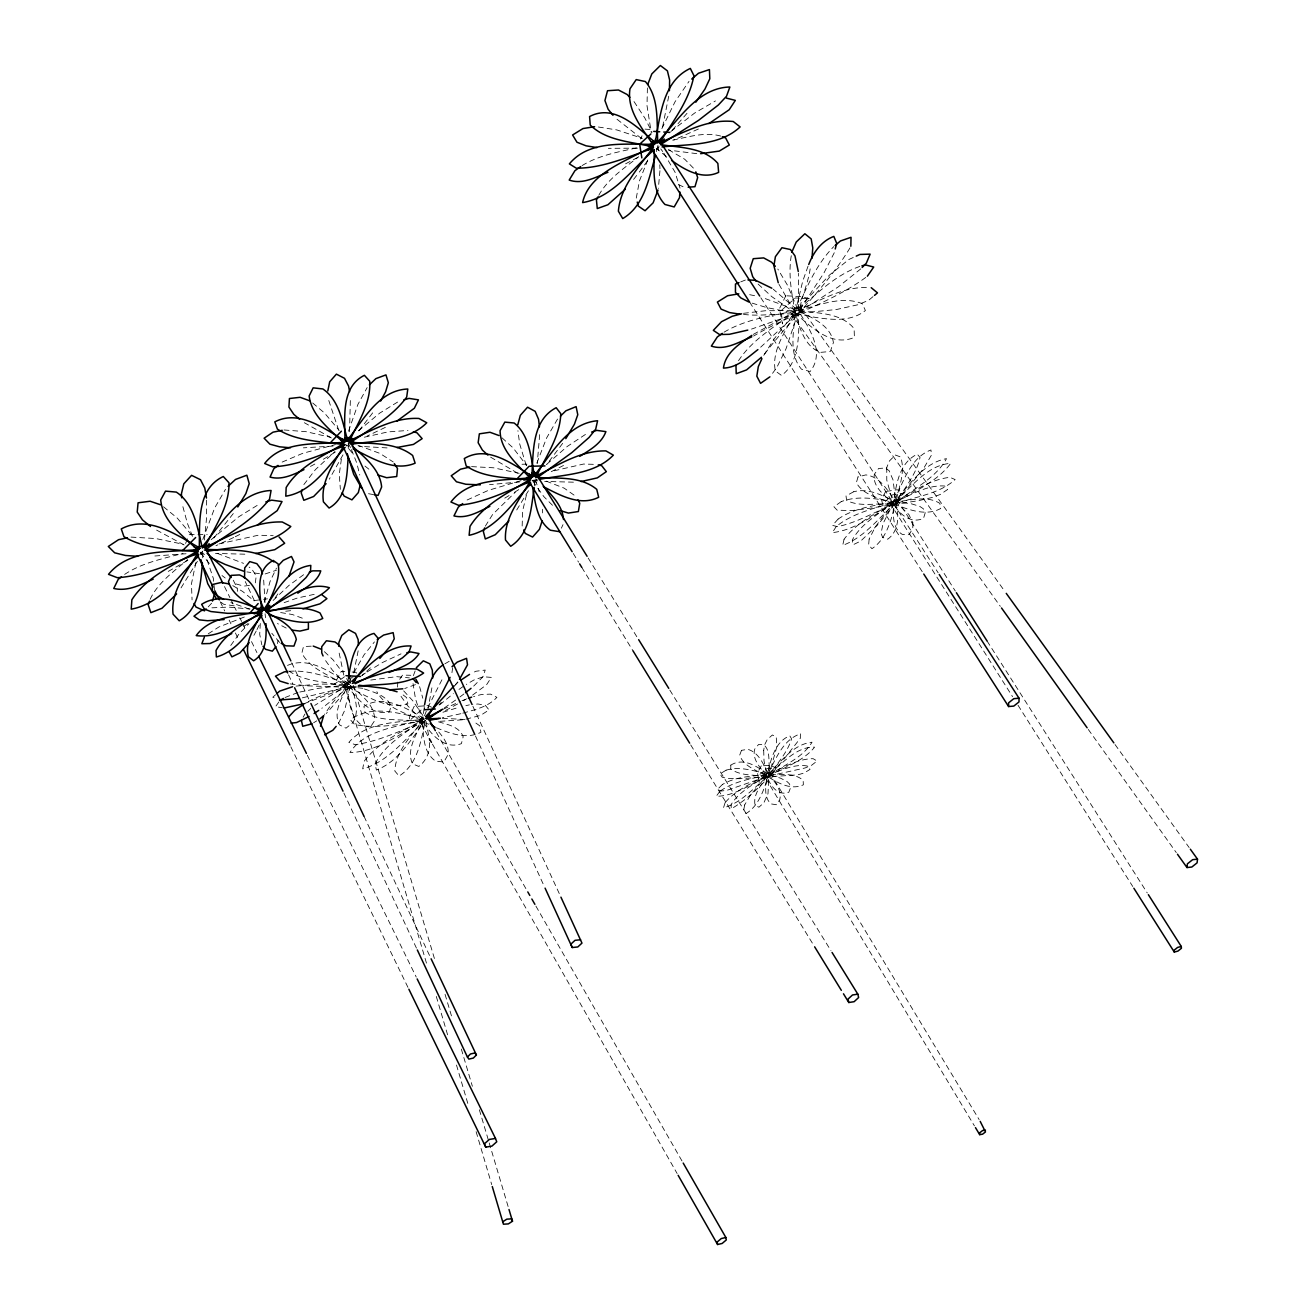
<?xml version="1.0" encoding="UTF-8"?>
<svg xmlns="http://www.w3.org/2000/svg" width="1310" height="1310" viewBox="0 0 1310 1310"><rect width="100%" height="100%" fill="white"/><g stroke="black" fill="none" stroke-linecap="round" stroke-linejoin="round"><path stroke-width="0.75" stroke-dasharray="5 3.75" d="M539.671 434.642L537.247 463.593M265.062 602.518L263.605 578.987M214.512 589.975L213.317 578.316L206.128 557.159M659.945 170.693L658.373 188.378M429.582 742.623C430.024 751.809 426.356 761.012 418.758 766.448L412.437 763.779C405.969 749.156 417.055 733.928 422.573 720.664L415.483 698.754L413.043 683.607M397.601 687.079L397.732 682.084M202.69 557.831L202.919 550.691M534.316 485.699L534.775 480.557M349.541 431.776L350.425 397.143M260.297 623.462L259.707 634.318L261.82 644.831M358.17 650.824L352.717 677.892M647.402 87.966L647.009 105.684L651.283 132.752M636.267 198.105L639.476 180.813L647.795 159.918M204.393 540.048L206.489 518.76L206.538 499.765M348.411 678.302L347.576 685.523L331.938 703.535L324.471 714.539M668.722 96.203L662.156 129.215M255.335 582.852L256.22 575.909L251.831 569.064L249.129 567.099M424.047 708.595L422.655 720.303C411.7 735.827 395.571 750.99 394.834 771.033L399.075 776.044C417.939 764.319 421.132 740.084 425.488 720.091M431.891 687.832L427.535 711.526M451.95 672.669L452.687 667.494M791.273 255.696C788.047 274.576 791.731 293.767 795.186 312.353C786.327 330.562 771.262 349.639 775.291 370.894L781.497 375.446C796.742 364.344 798.347 344.022 798.854 326.681C796.349 306.589 807.337 288.446 810.169 268.877M341.386 459.106L339.257 474.318L340.371 489.35M350.49 685.687L344.514 710.79L338.34 723.775M277.474 643.603L278.031 640.524M264.243 602.223L270.073 581.443L276.459 568.131M656.441 151.583L657.767 145.868M526.391 495.213L522.608 510.998L522.15 526.522M195.878 562.53L191.457 583.834L192.062 599.882M348.509 431.236L357.908 404.413L367.144 387.596M202.804 539.491L214.709 507.871L225.484 489.35M536.871 463.069L546.581 438.031L557.716 418.758M150.142 599.325C157.921 582.557 174.034 571.356 187.723 559.534M413.403 675.616L415.155 670.867M485.322 526.161L492.625 514.47L515.288 492.233M426.323 711.15L422.884 719.943C405.854 732.961 384.894 743.998 375.118 763.91L376.363 770.034C398.862 761.421 411.373 738.807 425.275 720.467M808.041 266.192L802.686 281.322L795.35 311.878L774.407 338.586L762.649 357.04M185.578 543.47L187.739 538.181M427.797 707.662L443.32 677.057M661.861 128.593L675.059 101.738L689.027 81.351M640.574 139.089L642.047 135.765M561.368 528.192L562.989 524.671M834.274 252.732L823.99 272.873L798.38 312.042L786 348.853L776.748 367.635L771.066 375.299M351.489 677.385L347.805 685.212L314.744 705.37M256.989 629.586L259.773 623.806M342.974 454.848L329.318 479.182M353.831 672.75L364.147 654.705L374.414 641.933M598.801 195.272C607.84 178.848 624.346 168.138 638.74 156.709M849.977 247.917C826.381 287.054 791.633 318.084 764.188 354.552M200.954 554.539L202.69 551.15M253.894 635.35L256.22 631.027M197.417 561.286L180.158 589.303M738.512 360.725C752.382 339.388 775.487 326.174 795.645 311.42C806.19 288.806 815.933 264.62 833.733 246.657M303.134 717.241L304.902 714.097M528.438 490.759L515.763 511.555M230.74 645.453L239.37 633.516L248.916 623.822M303.854 484.585L315.514 469.52L335.016 451.475M275.067 598.015L279.046 592.235M399.681 679.284L402.596 675.076L410.8 675.289M647.402 160.966L639.067 172.412M278.915 701.914L275.558 706.647L282.387 707.76M372.662 412.879L358.334 431.547M562.661 443.353L546.597 464.657M233.295 513.569L211.581 540.833M454.717 685.867L458.418 680.987M350.261 685.998L326.305 713.491M633.598 179.405L637.97 173.804M687.013 113.299L671.784 130.836M439.046 704.993L441.306 702.34M199.808 554.441L202.313 551.559M208.224 606.89L211.909 602.895M534.185 481.949L536.576 479.46M860.785 268.877L838.351 286.841L797.659 312.91L759.456 348.313M273.102 600.471L289.084 585.308L304.182 574.304M424.931 720.795C405.658 738.169 388.611 761.781 362.69 768.872L364.115 761.356C378.737 741.558 402.432 731.553 423.228 719.599M352.128 680.987C338.455 691.745 319.28 694.054 304.575 703.994M307.801 711.281L310.716 708.448M546.909 464.133L567.23 446.481L586.405 433.807M370.37 667.822L361.773 675.78M421.083 710.004L409.522 720.697L409.621 716.734L414.009 706.598L428.206 705.615L433.528 708.153M422.966 716.767L419.495 719.96L428.403 737.039M455.389 684.672L457.943 682.346M656.408 149.307L659.208 146.769M358.4 430.859L379.687 413.141L398.633 401.433M211.139 539.687L238.649 516.861L260.002 503.662M275.526 694.775L272.791 697.215L276.132 698.623M208.241 633.811L218.885 626.982L245.019 616.748M873.033 296.617L868.596 300.35L857.69 304.804L836.386 309.537L796.627 313.418L751.498 329.088M439.701 704.813L453.358 693.629M473.696 686.08L482.915 676.861L485.224 670.065L475.841 671.26L471.109 673.602M670.835 131.508L694.496 113.151L715.457 100.936M349.917 686.276L321.802 708.301M124.63 574.402C141.971 562.841 163.079 558.584 183.023 553.409M865.763 277.425C831.506 302.43 789.93 314.449 753.577 336.064M459.908 696.986L464.133 693.776M344.481 676.746L334.296 684.279L341.19 671.441L344.808 671.637M426.47 963.128L344.497 684.819L347.985 682.248L350.9 682.395M352.062 686.129L349.737 687.832L345.381 687.603L344.497 684.819M455.618 700.048L444.008 708.153M582.082 165.584C598.703 155.415 618.451 151.862 637.282 147.784M724.021 332.2C745.881 319.116 771.934 315.595 796.578 310.699C816.376 294.357 835.42 274.789 860.146 266.323M458.991 689.42L464.772 685.326M362.019 675.338L365.392 673.045M472.566 695.119L486.6 684.721L491.365 677.401L483.341 676.746L473.892 680.005L466.294 684.442M243.824 626.327L248.212 623.495M367.095 671.965L382.536 662.483L401.024 653.854M514.502 492.298L519.35 489.269M313.63 722.776L316.758 720.827M335.147 452.212L322.882 459.532M753.299 334.377L796.071 311.01L829.558 274.985L848.929 259.462L854.415 256.956M504.776 498.127L511.26 494.247M187.838 560.32L166.697 572.29M463.576 700.588L466.573 698.819M444.86 663.826L449.297 661.239M424.505 721.09C400.549 732.732 377.444 752.251 349.966 752.513C365.572 728.688 398.535 727.246 423.654 719.321M285.072 697.493L298.14 692.433M457.567 704.01L444.008 711.281M310.454 466.442L316.692 463.036M637.774 157.429L623.724 164.782M467.097 500.011L488.433 490.317L521.937 480.377M563.513 465.476L550.233 472.19M235.292 536.723L241.564 533.563M385.353 427.371L367.193 436.017M282.141 462.086L302.741 453.309L335.393 444.614M443.173 709.25L460.465 701.374M233.688 537.477L215.97 545.697M415.483 684.622L404.741 688.487M698.394 129.002L673.831 140.039M424.031 721.27C401.564 730.194 379.376 741.28 355.239 744.653L348.837 742.442C367.062 721.09 398.518 722.694 424.129 719.125M349.475 686.489L303.854 703.765M740.74 281.896L746.029 279.767M284.123 602.633L297.501 597.982L314.302 594.331M462.037 700.686L465.23 699.491M265.128 573.944L276.426 570.243M442.944 712.231L458.893 707.302M287.496 665.398C310.028 655.933 331.757 673.143 349.95 684.639M218.966 543.928L258.332 535.217L273.2 535.675M554.114 470.781L583.605 464.035L596.59 464.428M462.79 713.164C474.842 709.725 488.057 706.925 496.899 697.362L490.513 694.12L481.31 694.529L473.565 696.592M364.327 437.196L387.973 431.907L407.983 430.466M672.652 140.137C688.258 137.01 704.993 131.639 720.729 136.06M460.891 713.688L442.256 717.864M299.81 692.04L318.183 688.356L348.591 684.721M465.901 705.648L469.389 704.862M302.348 697.837L349 686.604L356.336 686.276M296.027 686.096L319.591 684.049L349.066 684.59M370.73 680.054L396.668 676.648L409.424 677.892M465.951 719.174L480.574 715.391L489.039 709.938L485.306 705.271L477.888 703.978L472.795 704.502M891.275 505.103L894.763 504.579L897.71 501.812L897.154 499.568L893.666 500.109L890.718 502.876L891.275 505.103L1012.564 696.658M743.458 313.319L765.384 310.748L797.102 310.519C820.093 300.727 843.46 286.088 869.218 287.529M249.506 585.357L243.889 586.127L234.424 583.49M423.572 721.368C400.794 723.775 377.427 729.212 354.666 724.512L350.425 719.812C372.024 703.519 400.729 714.146 424.587 719.026M533.383 480.213L537.329 479.673M253.862 600.619L261.64 599.603M263.588 599.341L267.469 598.834M290.673 610.689L282.714 611.573M519.464 481.982L489.514 484.634M289.363 671.309C310.142 669.672 330.169 678.023 349.541 684.573M462.414 719.812L438.49 721.433M211.925 607.824L228.611 607.103L250.013 608.986M186.036 553.753L153.712 556.079M333.051 446.088L303.363 447.84M420.313 722.842L424.571 722.53M765.106 777.256L767.873 777.125L770.411 774.996L770.182 772.998L767.414 773.146L764.876 775.274L765.106 777.256L974.427 1125.879M311.256 646.174L303.478 646.55L301.873 653.117C311.846 672.439 336.785 676.189 350.9 690.55C360.135 702.225 373.023 715.391 389.365 712.067L391.084 705.828C385.828 694.365 371.827 691.745 361.02 687.816M573.42 482.178L544.682 481.425M637.479 148.161L608.364 148.325M244.823 554.195L215.479 553.409M522.002 464.264L527.963 464.117M189.197 534.676L207.242 534.382M387.056 447.905L358.809 446.284M471.567 466.622L493.461 467.785L519.169 473.336M442.502 718.273L464.853 719.501M131.016 537.084L155.808 538.557L183.056 544.223M284.057 429.975L306.081 431.678L330.415 437.245M259.462 573.698L246.935 571.913M792.255 315.17L796.791 315.415L801 311.649L800.672 307.637L796.12 307.375L791.911 311.158L792.255 315.17L1000.316 606.333M352.062 672.046L355.698 672.243L359.3 675.403M696.756 153.647L668.558 150.11M743.507 314.384C766.088 317.298 789.144 310.241 811.217 316.709C829.197 319.591 850.026 322.719 865.402 310.535L862.291 303.691C841.331 295.127 818.406 305.803 797.61 310.47L761.912 297.386M644.995 129.133L651.021 129.543M598.408 127.005L616.863 129.936L642.44 138.369M532.875 480.295L537.837 480.803M357.876 687.766L364.426 688.471M356.222 687.586L307.784 685.867L290.132 683.902M280.635 612.54L292.359 614.521L304.329 618.926M234.179 605.859L223.584 604.221L219.163 600.75M368.503 493.706L374.234 494.738M749.664 294.685L754.806 295.749M438.539 721.843C447.627 724.545 459.581 726.69 463.183 736.777L461.398 743.654C444.319 750.024 430.761 734.239 422.835 721.204C406.755 713.311 386.008 708.383 376.822 691.713M217.182 553.311L243.562 563.365M249.457 609.084L230.871 602.616M358.007 445.285L379.916 453.407L393.262 461.988M546.286 481.163L564.168 488.155L576.203 496.621M752.136 303.134L766.481 307.506L795.694 313.368C811.299 327.385 831.784 347.183 854.398 337.358L854.12 328.646C840.922 312.32 817.096 313.418 798.036 310.568L773.244 289.215M436.476 727.77C450.28 733.616 466.557 739.593 480.95 732.274L479.722 725.789L474.089 721.794M678.498 184.644L684.721 187.477M184.104 544.96L153.532 528.438M232.754 585.619L242.694 591.498L254.124 600.93M286.202 628.063L277.442 623.527M331.365 437.933L304.346 422.721M517.483 473.123L489.236 456.339M668.477 149.635L684.786 159.296L695.201 169.94M428.796 724.217C408.916 716.406 384.059 724.348 364.982 712.247L363.902 706.401C383.617 693.874 406.002 708.088 423.474 718.126M200.135 552.149L204.884 554.654M345.807 444.761L348.722 446.383M532.4 480.246L539.098 484.242M288.839 670.966C308.063 684.262 333.755 680.365 354.06 689.944C370.501 698.197 388.857 709.529 407.852 703.896L406.608 697.64L400.86 693.187M641.589 138.565L615.635 118.178M163.504 506.79L177.096 517.925L193.749 537.477M312.697 402.989L324.52 413.027L339.208 430.433M502.008 437.818L513.111 447.905L526.685 465.558M221.996 575.548L225.222 578.005M324.405 651.692L333.067 659.863L342.336 672.096M666.25 156.463L656.506 148.472M364.966 466.082L370.992 470.863M351.751 686.145C361.658 695.495 375.446 705.648 374.594 720.746L370.288 727.246L361.904 725.331C349.623 716.521 348.82 699.917 347.559 686.145L332.429 670.196L324.389 658.963M552.492 505.283L543.863 496.637L532.024 480.05M403.693 690.894L412.666 700.637L424.358 717.651M758.097 284.057L771.737 296.6L795.366 313.123C799.87 327.844 804.356 346.61 820.535 352.357L830.327 351.489L833.406 342.565C830.802 325.224 812.151 317.937 798.363 310.798L787.343 284.974L777.812 269.041M279.652 642.457L271.792 633.254M209.338 563.496L199.693 551.936M352.161 452.834L345.414 444.565M438.801 732.044C444.221 738.267 449.248 745.914 448.069 754.56L443.893 762.043L435.608 761.11C422.786 752.382 423.507 734.812 422.622 720.975L407.787 705.877L399.992 694.889M660.764 148.914L662.713 151.551M800.672 307.637L1005.065 591.711M1115.039 744.538L1189.136 847.537M634.007 101.574L644.831 117.998L652.069 132.228M1088.299 729.457L1176.282 852.581M663.842 153.221L675.043 172.167L680.021 188.149M760.832 297.763L938.14 572.765M749.664 302.168L922.649 572.323M897.154 499.568L955.301 591.023M987.101 641.048L1147.265 892.962M1018.034 705.288L1132.757 886.493M588.157 558.027L637.577 637.954M669.819 690.092L830.966 950.716M573.223 553.442L578.562 562.154M581.771 567.377L633.041 650.923M690.714 744.915L813.559 945.067M770.182 772.998L979.143 1119.608M346.528 678.564L350.294 684.819M436.361 732.405L526.767 890.145M535.905 906.094L682.183 1161.299M432.447 744.129L677.139 1173.531M254.304 600.406L245.248 581.558M233.245 580.199L237.126 587.813L237.634 591.35M224.501 586.602L229.905 597.606M230.806 599.44L236.209 610.427M239.812 617.763L241.613 621.431M242.514 623.265L246.116 630.601M251.52 641.605L256.924 652.593M307.326 755.264L416.252 977.096M220.195 601.749L224.681 610.935M229.152 620.105L230.937 623.789M235.407 632.959L238.093 638.478M290.836 746.815L407.967 987.38M348.296 443.058L350.638 447.971M291.737 662.778L310.028 701.636M364.033 816.343L431.105 958.805M288.56 674.846L292.883 684.082M343.859 793.008L416.449 948.112M778.975 284.303L795.203 312.779C793.942 331.315 788.374 353.651 801.458 369.191L810.153 371.532C825.398 352.325 809.334 328.368 798.527 311.158L798.51 273.315M472.877 706.286L560.074 895.303M475.464 735.958L544.223 886.28M338.668 430.155L328.695 400.254M351.424 449.608L356.729 462.872L359.775 475.006M192.537 536.363L187.363 523.23L182.139 503.908M350.572 685.359C355.043 697.035 360.004 711.199 352.717 722.809L346.004 728.163L339.503 724.872C332.56 711.936 342.238 697.706 347.494 685.85L344.939 678.711M526.178 465.279L519.661 443.861L517.925 430.679M535.544 480.082L539.245 491.839M419.609 686.653L422.802 698.246M343.81 675.141L338.488 649.907M353.225 685.277L434.592 959.116M445.056 994.323L451.459 1015.84M461.333 1049.097L472.37 1086.268M479.345 1109.734L488.646 1141.026M489.236 1142.991L508.411 1207.542M436.296 996.435L447.84 1035.637M456.486 1065.03L468.62 1106.197M476.119 1131.676L491.708 1184.6M426.061 721.433L429.598 740.69M657.898 145.394L658.881 153.139M423.982 705.255L424.653 710.675M265.078 613.784L265.521 617.731M349.835 678.465L350.507 685.064M542.373 509.262L542.667 512.931M659.782 164.814L659.962 168.712M348.264 443.468L348.296 450.116M730.8 765.138L730.783 769.117C741.247 776.257 755.084 774.767 767.169 776.29C777.714 782.872 790.847 790.585 803.374 784.805L803.128 780.301C793.844 772.179 779.99 775.078 768.593 774.75C758.048 767.136 743.802 756.787 730.8 765.138M800.377 733.846L800.344 738.25C780.285 763.763 759.423 792.206 731.258 808.859L731.095 804.602C739.429 791.174 754.445 783.986 767.136 775.323C775.536 760.029 782.365 739.904 800.377 733.846M763.697 750.286L764.008 760.668L766.874 775.815C761.847 784.805 752.644 794.269 755.1 805.241L758.916 807.222L763.877 802.784L768.004 793.614L768.904 775.242L776.846 746.765L776.24 737.104L772.392 734.975L767.234 739.544L764.614 744.866L763.697 750.286M769.183 765.286L768.888 775.029C774.849 781.71 782.021 789.963 779.777 799.624L776.404 804.733L771.05 803.914C763.19 797.02 766.088 785.198 766.874 776.028C760.979 768.413 751.825 759.669 754.691 749.156L758.572 744.489L763.697 744.735C769.74 749.566 768.692 758.343 769.183 765.286M912.841 522.772L912.759 528.389L909.107 534.676L902.295 534.414C891.913 528.126 893.404 514.06 893.305 503.548C885.183 495.671 872.345 487.156 874.327 474.318L878.601 468.489L885.216 468.014L889.146 470.716L893.092 480.082L895.729 502.123L908.812 514.47L912.841 522.772M886.755 467.506L886.772 480.099L893.273 503.302L883.055 523.574L881.057 533.317L882.662 537.477L887.738 539.196C899.364 530.763 899.086 514.895 895.778 502.369C898.644 487.647 905.832 471.764 900.56 456.961L895.369 455.029L889.408 460.989L886.755 467.506M869.136 539.114L868.628 544.927L871.969 548.693C887.132 538.492 891.128 519.218 895.68 502.647C904.522 488.122 916.279 474.367 920.029 457.468L917.295 454.193C898.955 462.856 896.187 485.175 893.354 503.007L875.309 526.866L869.136 539.114M744.653 804.962L743.752 809.973L746.045 813.543C759.374 805.486 763.664 789.226 768.806 775.471C776.977 763.746 787.343 752.759 791.584 738.856L789.766 735.761C774.095 742.262 770.755 760.881 766.956 775.569L750.63 794.81L744.653 804.962M844.066 539.261L842.69 545.353C864.125 537.575 878.65 518.138 895.188 503.253C912.464 489.023 935.635 478.723 946.508 458.647C922.862 462.987 909.042 485.83 893.846 502.401C876.357 513.192 856.593 522.412 844.066 539.261M858.001 476.922L856.347 482.768C863.699 495.753 880.664 498.291 893.469 503.711C899.2 514.126 911.089 524.36 923.55 518.252L925.269 512.636L923.288 508.738L919.702 506.348L910.892 503.662L895.581 501.943C888.065 491.037 880.287 476.693 865.828 474.891L858.001 476.922M725.101 802.686L723.48 807.844C741.476 802.866 754.151 787.294 768.364 775.946C783.102 765.351 802.424 758.146 812.036 742.213C792.648 744.26 780.498 762.518 767.398 775.094C752.595 782.954 736.073 789.537 725.101 802.686M741.493 750.352L739.659 755.248C743.834 766.661 757.262 770.575 766.989 776.191C769.969 785.296 777.731 796.529 788.817 792.239L790.634 787.506L789.439 783.888L786.884 781.415L780.351 778.091L768.79 774.865C763.763 765.22 759.26 752.513 747.732 749.32L741.493 750.352M896.564 495.36L893.551 502.696C878.961 513.913 861.292 523.361 852.286 540.015L853.072 544.78L860.67 541.096L878.011 524.557L923.501 468.669L931.476 455.045L930.935 449.969C911.858 457.174 904.621 478.379 896.564 495.36M885.593 491.496L881.63 499.847L882.547 504.137L892.372 494.869L904.047 493.1L897.235 489.743L885.593 491.496M785.836 295.749L779.434 308.718L782.447 323.914L781.235 310.568L795.334 297.943L810.513 298.844L800.983 296.649L785.836 295.749M761.29 765.842L757.458 772.72L759.194 782.234L758.408 775.602L766.89 768.495L776.109 768.037L770.509 765.4L761.29 765.842M836.255 526.505L832.325 532.63C855.446 530.239 874.572 513.88 894.828 503.499C913.905 491.086 936.928 482.08 950.683 463.363C926.874 464.968 911.334 487.811 894.206 502.156C874.294 508.427 852.794 513.078 836.255 526.505M719.894 791.305L716.242 796.283C735.025 796.234 751.269 783.429 768.069 776.142C783.953 767.431 802.932 761.601 814.591 747.142C795.563 746.52 782.005 764.483 767.709 774.914C751.367 778.746 733.797 781.251 719.894 791.305M838.105 519.071L832.489 525.375L837.499 526.636C860.228 522.084 879.747 508.313 901.706 501.763C919.931 495.884 940.547 492.822 955.137 479.558L949.93 477.348C929.478 479.509 912.186 492.314 894.599 501.976C875.293 505.398 854.677 507.723 838.105 519.071M722.399 784.51L717.454 789.439L721.204 791.043L727.099 790.274L767.742 776.257L805.06 767.971L811.709 765.187L817.047 761.028L813.133 758.687C796.84 758.817 782.43 768.168 768.02 774.783C752.579 776.044 736.089 776.388 722.399 784.51M841.2 501.648L833.93 506.774L837.172 510.179L851.68 510.605L868.203 508.493L918.637 500.666L932.605 497.358L940.383 494.41L947.588 489.498L944.657 486.01C926.89 484.684 910.876 495.311 894.992 501.861C877.34 499.028 858.459 495 841.2 501.648M726.133 770.165L719.992 773.915L722.187 777.19L727.263 778.467L740.019 778.697L797.692 774.865L803.996 773.047L810.022 769.428L808.041 766.154C794.384 763.288 781.087 770.739 768.331 774.734C754.756 770.919 740.183 765.973 726.133 770.165M853.711 491.741L846.014 495.933L846.604 500.404C862.569 508.608 881.843 500.797 898.185 505.644C911.514 510.703 927.234 515.894 940.695 508.493L939.86 503.351C926.645 495.115 909.828 500.698 895.319 501.861C882.629 495.409 868.333 487.828 853.711 491.741"/><path stroke-width="1.5" d="M1008.602 706.532L1008.602 702.831L1013.825 698.672L1019.033 698.23L1019 701.931L1013.793 706.09L1008.602 706.532L923.763 574.042M669.41 90.75L669.639 80.09L667.412 70.871L660.371 65.5L651.807 73.933L647.779 84.38M850.845 246.247L851.025 237.306L840.447 240.974L835.076 245.51M531.794 477.036C533.465 453.014 531.352 420.559 556.177 407.721L560.795 413.698C560.009 436.377 546.303 456.027 536.56 475.825M348.165 456.715C347.035 474.809 346.872 497.915 329.088 508.034L323.406 501.828C320.426 480.901 334.607 462.528 344.088 445.04M654.279 150.044C654.23 168.286 651.283 190.147 664.956 204.475L674.192 206.947L679.546 197.597L679.841 191.931M320.508 726.198L323.505 716.144M338.684 646.19L338.897 642.473L341.812 635.416L348.82 629.799L355.534 633.401L358.154 639.657L358.432 645.191M202.411 563.153C200.561 583.67 199.316 609.428 179.224 620.776L173.067 614.177C170.431 591.711 186.38 572.552 197.073 554.195M812.003 258.217L812.773 247.868L811.185 238.911L804.864 233.753L796.234 242.006L791.797 252.208M1186.991 867.547L1187.384 863.863L1192.64 859.671L1197.504 859.163L1197.094 862.848L1191.838 867.024L1186.991 867.547L1177.477 854.235M348.509 441.192L348.935 437.458M534.169 487.418C531.156 508.1 530.108 533.825 510.687 546.27L505.496 539.998C504.104 518.301 519.186 500.043 529.584 482.227M348.411 678.302C351.064 661.288 354.371 638.478 373.989 633.418L377.951 638.085C376.019 655.098 362.854 668.116 353.536 681.724M654.82 143.92C660.322 117.147 662.156 81.433 690.337 68.415L693.907 75.62C689.371 100.673 672.8 121.355 659.863 142.675M535.299 476.463L535.921 472.583M424.587 704.698C427.404 690.37 430.188 673.176 443.386 664.678M262.262 611.852L263.032 607.987M327.811 390.937L329.694 381.783L336.392 374.136L344.514 378.312L348.575 386.09L349.606 391.575M657.997 190.13L653.117 202.837L645.06 210.746L638.248 206.047L637.25 202.084M360.381 484.438L358.318 492.609L351.931 499.863L344.137 496.113L342.254 492.74M655.557 155.399C648.876 177.882 644.651 205.703 622.725 218.573L618.385 211.205C620.367 186.085 639.476 166.763 653.412 147.113M835.24 248.982L836.697 243.365L833.831 236.406C821.37 241.122 813.379 252.486 808.728 264.505M517.761 424.899L520.332 415.335L527.537 407.214L535.151 411.34L538.557 419.282L539.458 426.847M345.758 441.077L346.839 437.131M212.433 601.126L213.989 595.821M197.286 557.601L198.268 554.408M532.499 476.775L534.087 471.616M302.266 489.58L301.202 492.92L303.822 500.305L313.63 496.506L326.125 483.701M542.16 520.823L539.425 529.355L532.581 537.051L525.228 533.399L523.689 529.96M529.502 485.551L530.583 482.457M149.487 601.143L148.177 604.745L150.863 612.654L161.965 608.282L176.621 593.954M484.651 527.914L483.325 531.385L485.306 538.967L495.245 534.726L508.935 520.84M204.344 637.25L201.822 643.734L210.042 643.521L231.772 633.614M450.083 677.352L440.389 696.331L426.487 718.551M265.619 610.1C271.235 595.411 280.93 580.215 278.178 564.004L273.25 560.451C254.942 569.916 259.806 593.741 261.885 610.509M761.929 358.629L758.31 366.653L756.82 376.166L760.553 383.355L769.92 376.822M288.953 576.236L294.046 561.859L291.459 556.472L283.255 560.32L278.473 565.396M598.015 196.844L596.427 199.955L597.278 208.552L607.922 204.753L625.328 189.197M349.148 441.748C357.925 422.557 371.107 403.103 369.731 381.226L364.409 375.315C340.322 387.318 345.087 419.118 344.956 441.65M380.62 401.056L385.598 391.837L388.333 382.733L385.959 374.889L375.872 378.639L369.387 384.862M204.655 547.547C214.693 527.029 229.545 506.446 228.972 482.768L223.306 476.512C196.418 489.056 199.873 523.853 199.284 548.792M261.296 613.719C254.893 626.982 244.364 641.392 248.392 656.768L253.632 660.78C266.225 653.084 266.536 636.791 265.979 623.658M263.408 610.116C275.739 592.677 287.365 568.475 310.814 565.396L310.503 571.275L306.016 577.612L293.194 589.877L265.914 611.377M459.499 679.333L467.506 664.809L466.573 658.341L457.206 662.123L451.999 666.692M565.805 438.637L574.419 424.227L577.775 414.713L576.105 406.64L565.904 410.8L560.451 416.105M237.798 506.986L245.871 493.575L249.227 483.636L246.869 475.202L235.505 479.444L228.071 486.337M867.367 276.181L873.721 267.043L865.386 264.898L861.882 265.848M346.577 441.224C362.985 420.772 378.426 390.118 407.803 389.005L406.69 397.11C392.312 416.695 370.435 428.779 350.752 442.322C371.549 443.844 395.293 442.01 412.634 455.454L415.139 463.183C393.77 472.19 371.974 457.91 353.078 448.822M533.416 476.562C551.068 455.176 567.033 423.359 597.589 420.739L595.706 429.156L589.025 437.507L571.684 452.752L537.411 477.577M202.28 546.712C220.964 524.475 238.878 491.938 271.088 490.48L269.5 499.225C252.584 520.692 228.022 534.234 205.719 549.381M265.75 610.771L269.827 605.285M249.162 642.719L239.861 652.969L231.886 656.85L229.152 651.758M262.065 615.618C248.916 631.109 237.094 651.381 216.363 656.981L216.035 650.53C225.369 633.336 243.906 624.084 259.527 613.408M695.856 102.164L704.944 89.08L709.807 78.764L709.431 69.577L698.492 73.245L691.729 79.042M275.984 646.649L272.365 651.152L265.504 649.285L263.048 646.305M345.169 447.414C327.975 465.836 312.468 491.938 285.793 496.179L286.169 487.517C298.68 466.671 322.276 456.388 342.434 444.385M535.872 477.855L538.23 474.99M425.816 716.455L454.111 685.834M657.554 142.053C678.121 120.798 697.28 87.754 729.883 87L726.51 96.269L718.355 104.996L698.541 120.356L660.453 144.706M349.213 442.551L352.587 438.522M336.162 726.362L332.887 730.227L324.618 734.812M530.796 483.849C512.407 502.762 496.343 529.371 469.111 535.299L470.044 526.309C483.963 504.022 509.033 492.413 530.697 479.018M205.277 548.169L209.158 543.683M198.563 555.882C178.717 575.958 160.704 603.877 131.213 609.166L131.868 599.751C146.687 576.596 173.395 565.216 196.369 551.805M249.62 613.342L258.168 603.55M426.618 718.961L429.336 715.948M379.818 658.439L390.593 645.83L394.244 638.822L393.147 632.648L383.617 635.072L377.247 639.46M264.129 609.92L267.944 605.826M660.207 143.396L664.317 139.007M288.822 716.734L294.865 710.282L302.839 704.911M330.169 442.944L341.402 431.186M341.55 442.96L344.923 439.44M517.057 478.805L529.043 466.294L544.976 465.901M528.225 478.494L531.827 474.76L536.592 474.629L587.093 556.292M862.176 267.453L866.319 263.179L870.135 254.14L859.884 254.451L856.232 256.121M654.214 149.635C632.271 168.941 612.883 197.482 582.606 202.608C589.107 172.494 627.948 160.901 651.692 146.556M467.424 1057.055L470.486 1053.977L474.973 1052.962L476.398 1055.008L473.336 1058.071L468.865 1059.102L467.424 1057.055L417.317 949.963M182.679 550.495L195.649 537.526M195.403 550.249L199.284 546.368L204.704 546.27L222.7 582.934M352.128 680.987C368.978 666.053 386.466 644.585 411.078 646.01L408.998 652.085L402.498 657.817L385.779 668.166L355.223 683.738M416.334 667.707L423.31 660.813L429.811 663.826L432.316 670.196L432.726 677.99M761.438 357.253L746.569 369.911L736.22 373.71L735.958 365.326M534.185 476.382L538.41 472.239M347.363 441.093L351.473 437.212M203.099 547.089L205.768 544.616M426.323 716.865L428.992 714.408M650.906 133.931L639.673 144.198L641.834 157.904M652.364 143.609L655.164 141.071L659.978 141.365L759.718 296.044M276.885 693.563L279.619 691.14L292.605 686.735M658.504 142.086L661.239 139.695M257.824 615.7L260.788 613.129M874.507 295.372L877.471 292.867L871.199 287.676M471.027 688.323L465.541 692.712M319.886 718.862L323.734 715.653M757.9 349.606C747.617 357.581 737.186 367.717 723.447 368.094C725.396 352.505 739.986 343.548 751.842 335.36M340.649 446.775L343.695 444.286M462.708 503.58L458.303 507.15L453.948 515.927C466.753 519.055 478.707 511.735 489.858 506.348M526.473 482.915L529.224 480.704M277.966 465.41L273.806 468.751L270.056 477.086C281.912 480.377 293.407 474.58 303.936 469.668M121.437 576.875L118.228 579.331L113.757 588.468C127.643 591.76 140.858 584.768 153.172 579.167M193.667 554.834L196.598 552.574M460.76 680.217L469.537 674.388M580.658 166.599L574.926 170.693L569.195 180.059C582.508 184.825 595.772 177.161 607.938 172.281M722.367 333.379L717.356 336.916L711.346 346.102C725.347 350.851 738.987 341.844 751.727 336.899M352.767 681.757L355.567 679.775M648.483 149.668L651.659 147.424M314.089 713.524L318.723 710.397M442.534 709.168L427.797 718.928M297.812 593.184C306.409 586.995 317.593 581.755 320.77 570.865L312.713 570.849L309.307 572.224M502.68 1221.837L506.823 1219.151L511.735 1218.857L512.488 1221.231L508.345 1223.9L503.433 1224.211L492.282 1186.549M396.733 421.263L414.369 408.229L418.447 399.861L409.031 398.387L403.84 399.91M257.219 525.179L277.196 510.654L282.027 501.55L271.645 500.158L265.832 501.91M264.898 610.1C284.761 600.275 306.147 580.838 329.432 587.715C313.516 604.27 288.151 605.695 267.093 612.13M708.956 123.549L729.212 109.729L735.336 100.379L726.379 98.103M309.078 716.488L296.6 722.53L291.049 723.169M579.822 456.322C589.975 449.936 601.536 443.5 605.891 431.629L596.787 430.368L591.596 432.087M280.045 700.326L283.402 698.426M535.004 476.627C557.405 465.623 580.101 450.427 605.924 450.902L613.358 455.143C594.511 474.695 564.43 474.384 539.311 479.411M425.717 718.273L441.585 710.053M204.278 547.695C229.004 536.396 254.206 521.069 282.256 521.986L290.82 526.489C268.91 547.531 235.145 546.09 206.882 551.444M349.901 440.504C371.745 430.581 394.146 417.12 418.922 418.463L426.765 422.77C407.344 442.272 376.347 440.013 350.851 444.368M262.016 613.751C240.909 622.184 219.687 638.691 196.205 635.612C210.714 615.504 239.288 616.158 261.509 611.328M659.503 142.806C682.936 133.08 707.056 118.702 733.24 121.519L740.117 126.906C719.501 146.229 688.405 144.034 662.041 146.933M529.78 481.802C506.659 491.234 483.636 503.204 458.418 505.251L450.935 502.025C469.258 477.675 504.219 480.803 531.549 477.642M265.406 610.247L268.828 608.773M350.556 443.206L353.782 441.847M389.185 672.456C399.812 667.56 412.683 664.17 419.003 653.51L410.75 651.922L406.853 652.691M343.285 446.186C320.41 454.848 297.452 465.803 272.644 466.818L264.653 463.478C283.091 439.849 317.904 444.778 344.743 442.223M738.987 282.616L735.467 284.041L735.45 292.327L740.805 297.91L748.632 301.906M197.826 553.508C171.692 563.398 145.574 575.794 117.343 577.71L108.517 574.337C129.788 548.153 168.581 552.738 199.022 549.43M426.438 718.322L431.989 716.21M468.423 698.312L471.633 697.116M652.642 148.489C627.817 156.791 602.928 168.22 576.318 168.22L569.375 163.881C589.762 139.302 625.934 144.919 654.542 144.231M352.325 683.394C373.235 676.533 394.687 666.741 417.137 669.197L423.638 673.045C404.888 686.243 380.031 683.64 358.17 686.178M206.423 609.117L200.987 610.788L193.978 616.191L199.284 619.859L207.57 620.727L224.157 619.564M254.14 613.866L261.116 611.786M348.755 441.617L352.226 440.586M747.781 330.104L729.359 334.312L719.567 334.541L713.328 330.366L721.515 321.703L732.225 316.267L741.591 313.81M303.854 703.765L284.09 708.022M312.058 723.759L302.741 726.28L301.382 720.385M1181.26 946.442L1177.592 947.441L1174.104 950.241L1174.284 952.059L1177.952 951.076L1181.44 948.26L1181.26 946.442L1148.362 894.681M523.738 479.951L530.959 478.199M469.733 467.064L460.498 469.209L451.229 475.759L456.469 481.785L465.836 484.258L480.295 484.864M302.905 608.839L319.984 603.828L326.927 598.637L322.047 594.92M678.138 1175.299L717.585 1244.5L722.137 1243.468L726.28 1239.964L725.871 1237.508L683.198 1163.067M725.871 1237.508L721.302 1238.54L717.143 1242.044L717.585 1244.5M340.682 443.5L344.219 442.747M127.463 537.821L118.555 539.687L108.304 546.466L114.674 552.82L125.465 555.473L137.697 556.308M282.223 430.335L273.037 432.169L264.112 438.211L269.942 444.188L279.603 446.825L290.476 447.791M440.389 718.224L429.352 720.32M648.073 145.787L653.854 144.804M738.824 293.833L727.623 295.732L717.389 302.086L721.073 309.111L729.539 312.566L739.872 314.171M408.867 989.214L485.748 1147.134L491.889 1146.119L496.752 1141.78L495.475 1138.439L417.153 978.93M495.475 1138.439L489.334 1139.438L484.454 1143.794L485.748 1147.134M594.609 126.693L582.966 128.56L572.601 134.979L576.957 142.233L586.094 145.836L597 147.572M402.825 688.798L389.758 689.813M975.475 1127.632L979.683 1134.64L982.582 1134.182L985.48 1131.922L980.191 1121.36M843.476 993.799L848.814 1002.51L854.136 1001.692L858.639 997.516L857.821 994.159L832.047 952.452M985.464 1130.121L982.565 1130.563L979.667 1132.822L979.683 1134.64M857.821 994.159L852.499 994.978L847.979 999.153L848.814 1002.51M299.007 698.476L279.472 700.031M265.832 608.593L261.738 609.134L259.183 612.065L287.692 672.996M581.1 481.54L597.311 477.888L606.35 471.649L601.699 465.689L598.293 464.853M265.848 610.755C283.697 609.477 303.314 604.63 320.049 612.982L322.768 618.435C305.787 626.982 286.448 619.45 269.32 615.061M255.745 553.508L274.773 549.676L284.663 543.257L279.096 537.018M287.676 671.49L284.286 671.883L275.46 676.173L279.881 681.069L288.2 683.624M545.075 888.131L572.241 947.523L577.792 946.966L581.967 943.102L560.926 897.154M340.616 445.384L344.399 445.007M580.592 939.761L575.024 940.318L570.832 944.199L572.241 947.523M396.963 447.496L413.42 444.434L422.147 438.654L416.924 432.742L413.338 431.825M688.127 187.215L694.971 186.691L697.657 177.57L695.807 171.839M425.144 709.709L435.297 709.005M428.55 718.846L439.046 718.388M649.449 147.621L653.461 147.408M700.604 153.679L719.272 151.092L729.326 145.017L725.625 137.943L722.367 136.682M259.249 613.145L227.449 613.326L210.91 611.541L204.36 609.15L201.642 604.336C220.588 592.005 243.496 603.517 262.409 610.28M538.263 477.544C557.847 478.592 580.707 475.988 596.738 489.35L598.67 497.276C580.101 506.61 560.009 495.229 543.421 486.649M205.916 549.349C228.66 550.577 254.664 547.629 273.905 561.957M345.938 675.682L360.496 676.468M747.944 279.881L755.673 280.34L771.836 288.2M653.706 131.377L659.732 131.77M663.761 132.032L669.787 132.425M266.29 611.197L269.958 611.459M530.648 480.099C509.033 477.38 484.847 478.625 466.18 465.951L464.313 458.533C487.844 444.532 512.98 464.51 532.826 476.562M198.137 551.985C173.264 548.939 146.065 549.889 123.942 536.674L121.273 528.929C148.357 514.339 176.981 535.462 200.43 548.3M359.153 685.245L385.222 688.454L397.11 691.778M661.288 144.739C680.627 147.719 704.141 147.424 717.864 163.439L718.633 172.363C702.144 180.207 684.901 169.923 671.588 160.426M342.238 444.401C320.41 441.274 296.486 441.355 277.409 429.091L274.805 421.869C299.515 409.048 324.978 429.385 345.971 441.224M292.457 630.159L299.957 631.092L308.39 629.095L308.39 623.134M258.692 610.198L262.033 610.722M559.747 531.713L550.396 530.222C536.904 520.578 535.217 502.516 532.646 487.418M651.479 146.573C630.667 141.693 606.252 140.71 590.221 125.056L589.582 116.541C614.799 103.195 638.068 128.102 655.983 143.134M229.185 583.933L221.062 582.491L212.22 584.587L212.416 590.81L217.034 595.575L223.601 599.39M374.234 494.738L378.066 495.426L381.636 487.009C380.08 469.095 364.36 457.223 352.03 445.924M204.393 549.987L208.11 550.888M349.59 442.862L352.979 443.812M194.355 547.22L197.957 548.251M257.595 611.508L260.886 612.458M528.077 475.792L531.893 476.922M341.19 440.357L345.07 441.535M560.189 510.589L568.393 513.078L578.381 511.539L579.74 503.204L577.972 499.912M378 475.039L386.647 477.708L396.733 476.512L397.47 468.456L394.31 463.609M243.513 571.144L225.189 564.446L209.764 557.176M160.557 504.759L150.11 501.239L138.074 502.794L137.222 512.063L142.463 519.874L150.503 526.505M498.979 435.542L489.956 432.267L479.362 433.839L478.15 442.698L482.408 450.1L487.877 455.094M309.504 400.713L300.105 397.307L289.428 398.518L288.921 407.05L293.784 414.32L299.613 419.282M313.205 646.076L321.179 649.203M651.217 141.873L654.967 143.445M194.453 549.643L197.941 551.183M204.556 610.886L195.992 607.054L194.027 603.468M526.522 477.495L530.19 479.198M431.858 725.658L434.92 727.115M266.176 612.016C277.687 618.828 293.047 625.132 296.322 639.46L293.948 646.092L285.76 645.797L281.175 643.292M260.723 611.786C248.933 603.419 232.705 596.525 228.464 581.575L231.199 575.368L239.452 574.943C253.698 580.543 258.578 596.869 264.145 609.789M650.268 144.182L653.199 146.016M207.013 553.229L222.553 567.214L231.215 577.481M197.908 550.298C183.285 535.905 162.751 522.002 160.704 499.978L165.518 491.135L176.342 492.101C194.601 504.219 197.286 528.421 202.46 548.055M343.76 443.026C330.235 429.402 311.649 416.302 309.144 395.947L313.156 387.842L322.882 388.955C339.634 400.532 342.614 422.753 347.789 441.028M430.237 723.497L434.691 727.689M530.517 478.494C517.925 464.788 500.256 450.804 500.092 430.646L504.825 422.115L514.159 423.015C529.993 435.493 530.73 457.992 534.627 476.316M543.388 486.207C552.132 495.622 562.629 505.988 563.496 519.513M260.755 607.316L263.228 609.805M629.881 97.333L627.13 94.5L618.467 89.997L607.529 90.718L604.925 100.542L608.118 109.238L612.982 115.296M775.34 266.307L771.639 262.213L763.664 257.906L753.266 258.692L750.188 268.272L752.71 276.721L755.935 281.126M413.289 678.957L416.236 682.592M653.362 145.082C642.211 128.38 626.524 110.187 629.995 88.769L636.218 79.599L645.404 81.547C659.585 98.283 656.474 122.485 657.833 143.036M1006.26 593.365L1113.844 742.868M1190.332 849.191L1197.504 859.163M1001.511 607.987L1087.12 727.787M344.759 437.949L346.839 440.913M361.74 488.188L353.684 474.269L347.232 453.637M216.215 598.424L207.75 583.67L200.888 559.583M259.102 607.971L261.132 610.984M939.237 574.484L1019.033 698.23M749.664 302.168L651.594 149.012L651.185 146.261M531.762 473.221L533.678 476.218M956.398 592.742L987.101 641.048M1133.854 888.213L1174.284 952.059M638.658 639.689L668.739 688.34M529.42 482.08L572.142 551.707M579.626 563.889L581.771 567.377M633.041 650.923L689.649 743.163M814.64 946.819L841.331 990.327M427.224 716.455L435.346 730.636M527.783 891.913L529.813 895.451M531.844 899.004L534.889 904.326M429.402 738.807L431.432 742.361M415.876 679.235L418.267 683.591M258.709 656.261L306.425 753.43M196.958 553.999L213.055 587.06M214.84 590.728L219.31 599.914M243.447 649.498L289.936 744.981M342.565 438.752L344.186 442.174M267.355 610.984L290.869 660.928M310.912 703.486L364.033 816.343M431.105 958.805L476.398 1055.008M294.619 687.766L343.007 791.174M349.786 439.456L472.026 704.436M343.056 446.464L474.613 734.108M655.344 139.351L656.883 142.839M323.079 655.95L321.769 652.92L321.703 646.731L326.403 640.77L334.951 641.949C346.921 649.727 347.674 665.676 349.835 678.465M529.551 474.105L530.959 477.61M778.255 282.764L773.915 265.832L775.405 256.662L781.939 247.721L790.438 249.522L794.974 255.876L798.281 271.498M262.475 573.829L260.87 568.9L256.875 563.677L249.752 561.597L244.724 567.885L244.528 578.168M509 1209.49L512.488 1221.231M653.199 141.12L654.017 144.477M206.472 498.046L204.802 488.09L200.512 479.722L191.588 475.333L183.826 483.783L181.419 493.772L181.697 497.833"/></g></svg>
